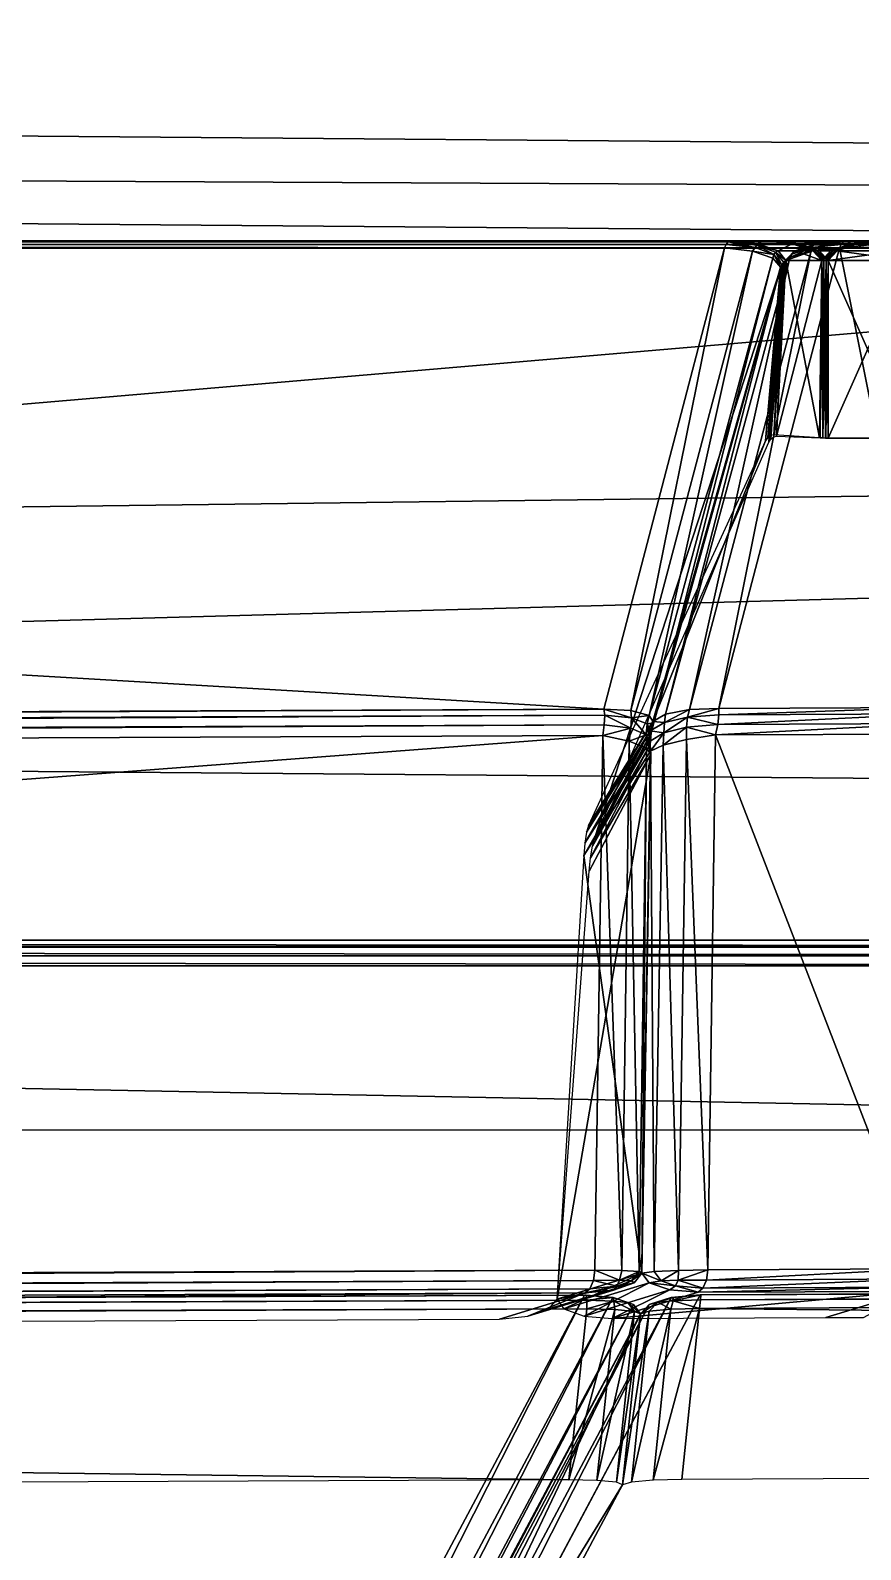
# Model space of a CAD drawing. Extents: x -683 to 86, y -225 to -3.
# Drawn here: x -194.88 to -186.35, y -26.18 to -10.56 of the extents above; entities that cross this region are included whole.
import ezdxf

# ---------------------------------------------------------------- set-up
doc = ezdxf.new("R2010")
doc.units = 0
doc.header["$MEASUREMENT"] = 0
doc.layers.get('0').update_dxf_attribs({"linetype": 'CONTINUOUS'})

msp = doc.modelspace()

# ---------------------------------------------------------------- linework, layer by layer
at = {"color": 253, "true_color": 0x8f95b4}
for points in [[(-55.388, -12.787, 1.296), (-316.626, -19.987, 6.479), (-327.253, -10.555, 6.693)], [(-55.388, -12.787, 1.296), (-327.253, -10.555, 6.693), (-326.92, -11.459, 4.474)], [(-55.388, -12.787, 1.296), (-326.92, -11.459, 4.474), (-55.58, -13.686, -0.913)], [(-55.58, -13.686, -0.913), (-326.92, -11.459, 4.474), (-325.08, -17.108, -7.264)], [(-55.388, -12.787, 1.296), (-65.294, -19.987, 1.412), (-316.626, -19.987, 6.479)], [(-55.58, -13.686, -0.913), (-325.08, -17.108, -7.264), (-56.735, -19.311, -12.591)]]:
    msp.add_3dface(points, dxfattribs=at)
for points in [[(-269.568, -12.79, 88.306), (-187.744, -12.79, 84.609), (-187.727, -12.756, 84.492)], [(-269.568, -12.79, 88.306), (-187.727, -12.756, 84.492), (-269.566, -12.756, 88.19)], [(-269.566, -12.729, 88.053), (-187.694, -12.72, 84.234), (-269.566, -12.72, 87.933)], [(-269.566, -12.756, 88.19), (-187.709, -12.73, 84.355), (-269.566, -12.729, 88.053)], [(-269.566, -12.756, 88.19), (-187.727, -12.756, 84.492), (-187.709, -12.73, 84.355)], [(-269.359, -12.72, 85.903), (-187.341, -12.72, 82.276), (-187.318, -12.72, 82.147)], [(-269.346, -12.72, 85.774), (-187.318, -12.72, 82.147), (-187.295, -12.72, 82.018)], [(-269.346, -12.72, 85.774), (-187.295, -12.72, 82.018), (-269.333, -12.72, 85.645)], [(-269.333, -12.72, 85.645), (-187.295, -12.72, 82.018), (-187.271, -12.72, 81.888)], [(-269.333, -12.72, 85.645), (-187.271, -12.72, 81.888), (-269.32, -12.72, 85.516)], [(-268.849, -12.72, 80.881), (-186.463, -12.72, 77.403), (-186.44, -12.72, 77.274)], [(-268.849, -12.72, 80.881), (-186.44, -12.72, 77.274), (-268.836, -12.72, 80.753)], [(-268.836, -12.72, 80.753), (-186.44, -12.72, 77.274), (-186.416, -12.72, 77.145)], [(-268.836, -12.72, 80.753), (-186.416, -12.72, 77.145), (-268.823, -12.72, 80.624)], [(-268.823, -12.72, 80.624), (-186.416, -12.72, 77.145), (-186.393, -12.72, 77.016)], [(-268.823, -12.72, 80.624), (-186.393, -12.72, 77.016), (-268.81, -12.72, 80.495)], [(-176.209, -12.731, 20.516), (-262.885, -12.731, 22.263), (-262.903, -12.72, 22.382)], [(-176.209, -12.731, 20.516), (-262.903, -12.72, 22.382), (-176.23, -12.72, 20.635)], [(-176.185, -12.759, 20.381), (-262.865, -12.758, 22.127), (-262.885, -12.731, 22.263)], [(-176.185, -12.759, 20.381), (-262.885, -12.731, 22.263), (-176.209, -12.731, 20.516)], [(-176.163, -12.796, 20.266), (-262.846, -12.796, 22.014), (-262.865, -12.758, 22.127)], [(-176.163, -12.796, 20.266), (-262.865, -12.758, 22.127), (-176.185, -12.759, 20.381)], [(-188.708, -17.549, 96.855), (-187.744, -12.79, 84.609), (-188.988, -17.534, 96.911)], [(-188.708, -17.549, 96.855), (-187.457, -12.825, 84.603), (-187.744, -12.79, 84.609)], [(-187.744, -12.79, 84.609), (-187.43, -12.789, 84.473), (-187.727, -12.756, 84.492)], [(-187.744, -12.79, 84.609), (-187.457, -12.825, 84.603), (-187.43, -12.789, 84.473)], [(-187.709, -12.73, 84.355), (-187.727, -12.756, 84.492), (-187.43, -12.789, 84.473)], [(-187.694, -12.72, 84.234), (-187.709, -12.73, 84.355), (-187.412, -12.763, 84.343)], [(-187.709, -12.73, 84.355), (-187.43, -12.789, 84.473), (-187.412, -12.763, 84.343)], [(-187.694, -12.72, 84.234), (-187.412, -12.763, 84.343), (-187.405, -12.75, 84.218)], [(-187.405, -12.75, 84.218), (-187.341, -12.72, 82.276), (-187.694, -12.72, 84.234)], [(-187.457, -12.825, 84.603), (-187.238, -12.86, 84.454), (-187.43, -12.789, 84.473)], [(-187.412, -12.763, 84.343), (-187.43, -12.789, 84.473), (-187.238, -12.86, 84.454)], [(-187.195, -12.823, 84.198), (-187.405, -12.75, 84.218), (-187.412, -12.763, 84.343)], [(-187.195, -12.823, 84.198), (-187.412, -12.763, 84.343), (-187.22, -12.835, 84.324)], [(-187.412, -12.763, 84.343), (-187.238, -12.86, 84.454), (-187.22, -12.835, 84.324)], [(-187.405, -12.75, 84.218), (-187.051, -12.75, 82.268), (-187.341, -12.72, 82.276)], [(-187.195, -12.823, 84.198), (-187.051, -12.75, 82.268), (-187.405, -12.75, 84.218)], [(-187.341, -12.72, 82.276), (-187.051, -12.75, 82.268), (-187.016, -12.752, 82.135)], [(-187.341, -12.72, 82.276), (-187.016, -12.752, 82.135), (-187.318, -12.72, 82.147)], [(-187.295, -12.72, 82.018), (-187.318, -12.72, 82.147), (-187.016, -12.752, 82.135)], [(-187.271, -12.72, 81.888), (-187.295, -12.72, 82.018), (-186.992, -12.752, 82.007)], [(-187.295, -12.72, 82.018), (-187.016, -12.752, 82.135), (-186.992, -12.752, 82.007)], [(-187.271, -12.72, 81.888), (-186.992, -12.752, 82.007), (-186.981, -12.75, 81.883)], [(-186.981, -12.75, 81.883), (-186.463, -12.72, 77.403), (-187.271, -12.72, 81.888)], [(-187.195, -12.823, 84.198), (-186.836, -12.823, 82.258), (-187.051, -12.75, 82.268)], [(-187.074, -12.892, 84.559), (-186.855, -12.82, 84.563), (-186.849, -12.787, 84.441)], [(-187.074, -12.892, 84.559), (-186.849, -12.787, 84.441), (-187.053, -12.858, 84.436)], [(-187.053, -12.858, 84.436), (-186.849, -12.787, 84.441), (-186.83, -12.763, 84.31)], [(-187.053, -12.858, 84.436), (-186.83, -12.763, 84.31), (-187.035, -12.834, 84.305)], [(-187.051, -12.75, 82.268), (-186.836, -12.823, 82.258), (-186.817, -12.819, 82.126)], [(-187.051, -12.75, 82.268), (-186.817, -12.819, 82.126), (-187.016, -12.752, 82.135)], [(-186.797, -12.75, 84.175), (-187.018, -12.823, 84.171), (-187.035, -12.834, 84.305)], [(-186.797, -12.75, 84.175), (-187.035, -12.834, 84.305), (-186.83, -12.763, 84.31)], [(-186.797, -12.75, 84.175), (-186.657, -12.823, 82.237), (-187.018, -12.823, 84.171)], [(-186.817, -12.819, 82.126), (-186.992, -12.752, 82.007), (-187.016, -12.752, 82.135)], [(-186.767, -12.823, 81.875), (-186.981, -12.75, 81.883), (-186.992, -12.752, 82.007)], [(-186.767, -12.823, 81.875), (-186.992, -12.752, 82.007), (-186.794, -12.819, 81.999)], [(-186.817, -12.819, 82.126), (-186.794, -12.819, 81.999), (-186.992, -12.752, 82.007)], [(-186.981, -12.75, 81.883), (-186.172, -12.75, 77.396), (-186.463, -12.72, 77.403)], [(-186.767, -12.823, 81.875), (-186.172, -12.75, 77.396), (-186.981, -12.75, 81.883)], [(-186.563, -12.79, 84.556), (-186.849, -12.787, 84.441), (-186.855, -12.82, 84.563)], [(-186.563, -12.79, 84.556), (-186.544, -12.756, 84.438), (-186.849, -12.787, 84.441)], [(-186.544, -12.756, 84.438), (-186.83, -12.763, 84.31), (-186.849, -12.787, 84.441)], [(-186.506, -12.72, 84.18), (-186.797, -12.75, 84.175), (-186.83, -12.763, 84.31)], [(-186.506, -12.72, 84.18), (-186.83, -12.763, 84.31), (-186.523, -12.73, 84.301)], [(-186.544, -12.756, 84.438), (-186.523, -12.73, 84.301), (-186.83, -12.763, 84.31)], [(-186.506, -12.72, 84.18), (-186.443, -12.75, 82.229), (-186.797, -12.75, 84.175)], [(-186.797, -12.75, 84.175), (-186.443, -12.75, 82.229), (-186.657, -12.823, 82.237)], [(-186.767, -12.823, 81.875), (-185.958, -12.823, 77.385), (-186.172, -12.75, 77.396)], [(-186.657, -12.823, 82.237), (-186.443, -12.75, 82.229), (-186.432, -12.752, 82.105)], [(-186.657, -12.823, 82.237), (-186.432, -12.752, 82.105), (-186.63, -12.819, 82.113)], [(-186.63, -12.819, 82.113), (-186.432, -12.752, 82.105), (-186.409, -12.752, 81.976)], [(-186.63, -12.819, 82.113), (-186.409, -12.752, 81.976), (-186.607, -12.819, 81.985)], [(-186.374, -12.75, 81.843), (-186.588, -12.823, 81.854), (-186.607, -12.819, 81.985)], [(-186.374, -12.75, 81.843), (-186.607, -12.819, 81.985), (-186.409, -12.752, 81.976)], [(-186.374, -12.75, 81.843), (-185.779, -12.823, 77.366), (-186.588, -12.823, 81.854)], [(-186.563, -12.79, 84.556), (-184.356, -12.79, 84.456), (-184.339, -12.755, 84.34)], [(-186.563, -12.79, 84.556), (-184.339, -12.755, 84.34), (-186.544, -12.756, 84.438)], [(-186.544, -12.756, 84.438), (-184.339, -12.755, 84.34), (-184.322, -12.73, 84.202)], [(-186.544, -12.756, 84.438), (-184.322, -12.73, 84.202), (-186.523, -12.73, 84.301)], [(-186.523, -12.73, 84.301), (-184.322, -12.73, 84.202), (-184.307, -12.72, 84.081)], [(-186.523, -12.73, 84.301), (-184.307, -12.72, 84.081), (-186.506, -12.72, 84.18)], [(-186.506, -12.72, 84.18), (-186.153, -12.72, 82.223), (-186.443, -12.75, 82.229)], [(-186.463, -12.72, 77.403), (-186.172, -12.75, 77.396), (-186.137, -12.752, 77.263)], [(-186.463, -12.72, 77.403), (-186.137, -12.752, 77.263), (-186.44, -12.72, 77.274)], [(-186.153, -12.72, 82.223), (-186.432, -12.752, 82.105), (-186.443, -12.75, 82.229)], [(-186.416, -12.72, 77.145), (-186.44, -12.72, 77.274), (-186.137, -12.752, 77.263)], [(-186.153, -12.72, 82.223), (-186.13, -12.72, 82.094), (-186.432, -12.752, 82.105)], [(-186.13, -12.72, 82.094), (-186.409, -12.752, 81.976), (-186.432, -12.752, 82.105)], [(-186.393, -12.72, 77.016), (-186.416, -12.72, 77.145), (-186.114, -12.752, 77.135)], [(-186.416, -12.72, 77.145), (-186.137, -12.752, 77.263), (-186.114, -12.752, 77.135)], [(-186.13, -12.72, 82.094), (-186.106, -12.72, 81.965), (-186.409, -12.752, 81.976)], [(-186.083, -12.72, 81.836), (-186.374, -12.75, 81.843), (-186.409, -12.752, 81.976)], [(-186.083, -12.72, 81.836), (-186.409, -12.752, 81.976), (-186.106, -12.72, 81.965)], [(-186.393, -12.72, 77.016), (-186.114, -12.752, 77.135), (-186.103, -12.75, 77.011)], [(-186.103, -12.75, 77.011), (-176.23, -12.72, 20.635), (-186.393, -12.72, 77.016)], [(-186.083, -12.72, 81.836), (-185.565, -12.75, 77.358), (-186.374, -12.75, 81.843)], [(-186.374, -12.75, 81.843), (-185.565, -12.75, 77.358), (-185.779, -12.823, 77.366)], [(-188.522, -17.601, 96.779), (-187.457, -12.825, 84.603), (-188.708, -17.549, 96.855)], [(-188.522, -17.601, 96.779), (-187.248, -12.898, 84.583), (-187.457, -12.825, 84.603)], [(-188.474, -17.676, 96.7), (-187.248, -12.898, 84.583), (-188.522, -17.601, 96.779)], [(-188.474, -17.676, 96.7), (-187.166, -12.995, 84.553), (-187.248, -12.898, 84.583)], [(-188.105, -17.538, 96.799), (-187.074, -12.892, 84.559), (-188.351, -17.587, 96.735)], [(-188.351, -17.587, 96.735), (-187.074, -12.892, 84.559), (-187.169, -12.991, 84.545)], [(-187.805, -17.529, 96.845), (-186.855, -12.82, 84.563), (-188.105, -17.538, 96.799)], [(-188.105, -17.538, 96.799), (-186.855, -12.82, 84.563), (-187.074, -12.892, 84.559)], [(-187.457, -12.825, 84.603), (-187.248, -12.898, 84.583), (-187.238, -12.86, 84.454)], [(-187.137, -12.944, 84.288), (-187.269, -14.72, 83.96), (-187.301, -14.743, 84.098)], [(-187.137, -12.944, 84.288), (-187.301, -14.743, 84.098), (-187.156, -12.969, 84.426)], [(-187.116, -12.923, 84.17), (-187.237, -14.714, 83.839), (-187.269, -14.72, 83.96)], [(-187.116, -12.923, 84.17), (-187.269, -14.72, 83.96), (-187.137, -12.944, 84.288)], [(-187.166, -12.995, 84.553), (-187.238, -12.86, 84.454), (-187.248, -12.898, 84.583)], [(-187.153, -12.972, 84.435), (-187.239, -14.734, 84.036), (-187.133, -12.946, 84.298)], [(-187.133, -12.946, 84.298), (-187.239, -14.734, 84.036), (-187.21, -14.727, 83.916)], [(-187.153, -12.972, 84.435), (-187.22, -12.835, 84.324), (-187.238, -12.86, 84.454)], [(-187.166, -12.995, 84.553), (-187.153, -12.972, 84.435), (-187.238, -12.86, 84.454)], [(-187.116, -12.923, 84.17), (-186.768, -14.745, 82.246), (-187.237, -14.714, 83.839)], [(-187.113, -12.923, 84.179), (-187.195, -12.823, 84.198), (-187.22, -12.835, 84.324)], [(-187.153, -12.972, 84.435), (-187.133, -12.946, 84.298), (-187.22, -12.835, 84.324)], [(-187.113, -12.923, 84.179), (-187.22, -12.835, 84.324), (-187.133, -12.946, 84.298)], [(-186.746, -12.923, 82.246), (-187.113, -12.923, 84.179), (-187.21, -14.727, 83.916)], [(-186.746, -12.923, 82.246), (-187.21, -14.727, 83.916), (-186.763, -14.747, 82.246)], [(-187.133, -12.946, 84.298), (-187.21, -14.727, 83.916), (-187.113, -12.923, 84.179)], [(-187.113, -12.923, 84.179), (-186.836, -12.823, 82.258), (-187.195, -12.823, 84.198)], [(-187.169, -12.991, 84.545), (-187.074, -12.892, 84.559), (-187.053, -12.858, 84.436)], [(-187.169, -12.991, 84.545), (-187.053, -12.858, 84.436), (-187.156, -12.969, 84.426)], [(-187.137, -12.944, 84.288), (-187.156, -12.969, 84.426), (-187.053, -12.858, 84.436)], [(-187.116, -12.923, 84.17), (-187.137, -12.944, 84.288), (-187.035, -12.834, 84.305)], [(-187.137, -12.944, 84.288), (-187.053, -12.858, 84.436), (-187.035, -12.834, 84.305)], [(-187.116, -12.923, 84.17), (-187.035, -12.834, 84.305), (-187.018, -12.823, 84.171)], [(-187.018, -12.823, 84.171), (-186.746, -12.923, 82.246), (-187.116, -12.923, 84.17)], [(-187.116, -12.923, 84.17), (-186.746, -12.923, 82.246), (-186.768, -14.745, 82.246)], [(-187.113, -12.923, 84.179), (-186.746, -12.923, 82.246), (-186.836, -12.823, 82.258)], [(-187.018, -12.823, 84.171), (-186.657, -12.823, 82.237), (-186.746, -12.923, 82.246)], [(-186.746, -12.923, 82.246), (-186.817, -12.819, 82.126), (-186.836, -12.823, 82.258)], [(-186.746, -12.923, 82.246), (-186.724, -12.923, 82.119), (-186.817, -12.819, 82.126)], [(-186.724, -12.923, 82.119), (-186.794, -12.819, 81.999), (-186.817, -12.819, 82.126)], [(-186.724, -12.923, 82.119), (-186.701, -12.923, 81.992), (-186.794, -12.819, 81.999)], [(-186.678, -12.923, 81.866), (-186.767, -12.823, 81.875), (-186.794, -12.819, 81.999)], [(-186.678, -12.923, 81.866), (-186.794, -12.819, 81.999), (-186.701, -12.923, 81.992)], [(-186.724, -12.923, 82.119), (-186.735, -14.747, 82.125), (-186.768, -14.745, 82.246)], [(-186.724, -12.923, 82.119), (-186.768, -14.745, 82.246), (-186.746, -12.923, 82.246)], [(-186.678, -12.923, 81.866), (-185.958, -12.823, 77.385), (-186.767, -12.823, 81.875)], [(-186.746, -12.923, 82.246), (-186.763, -14.747, 82.246), (-186.735, -14.747, 82.119)], [(-186.746, -12.923, 82.246), (-186.657, -12.823, 82.237), (-186.63, -12.819, 82.113)], [(-186.746, -12.923, 82.246), (-186.63, -12.819, 82.113), (-186.724, -12.923, 82.119)], [(-186.746, -12.923, 82.246), (-186.735, -14.747, 82.119), (-186.724, -12.923, 82.119)], [(-186.701, -12.923, 81.992), (-186.702, -14.748, 81.986), (-186.735, -14.747, 82.125)], [(-186.701, -12.923, 81.992), (-186.735, -14.747, 82.125), (-186.724, -12.923, 82.119)], [(-186.724, -12.923, 82.119), (-186.735, -14.747, 82.119), (-186.706, -14.748, 81.992)], [(-186.701, -12.923, 81.992), (-186.724, -12.923, 82.119), (-186.63, -12.819, 82.113)], [(-186.724, -12.923, 82.119), (-186.706, -14.748, 81.992), (-186.701, -12.923, 81.992)], [(-186.701, -12.923, 81.992), (-186.706, -14.748, 81.992), (-186.678, -14.749, 81.866)], [(-186.678, -12.923, 81.866), (-186.678, -14.749, 81.866), (-186.702, -14.748, 81.986)], [(-186.678, -12.923, 81.866), (-186.702, -14.748, 81.986), (-186.701, -12.923, 81.992)], [(-186.678, -12.923, 81.866), (-186.701, -12.923, 81.992), (-186.607, -12.819, 81.985)], [(-186.701, -12.923, 81.992), (-186.63, -12.819, 82.113), (-186.607, -12.819, 81.985)], [(-186.701, -12.923, 81.992), (-186.678, -14.749, 81.866), (-186.678, -12.923, 81.866)], [(-186.678, -12.923, 81.866), (-186.607, -12.819, 81.985), (-186.588, -12.823, 81.854)], [(-186.588, -12.823, 81.854), (-185.868, -12.923, 77.374), (-186.678, -12.923, 81.866)], [(-186.678, -12.923, 81.866), (-185.868, -12.923, 77.374), (-185.958, -12.823, 77.385)], [(-186.678, -12.923, 81.866), (-185.868, -12.923, 77.374), (-185.868, -14.749, 77.374)], [(-186.678, -12.923, 81.866), (-185.868, -14.749, 77.374), (-186.678, -14.749, 81.866)], [(-185.868, -12.923, 77.374), (-186.678, -12.923, 81.866), (-186.678, -14.749, 81.866)], [(-185.868, -12.923, 77.374), (-186.678, -14.749, 81.866), (-185.868, -14.749, 77.374)], [(-186.588, -12.823, 81.854), (-185.779, -12.823, 77.366), (-185.868, -12.923, 77.374)], [(-187.166, -12.995, 84.553), (-188.474, -17.676, 96.7), (-189.085, -18.875, 95.45)], [(-187.166, -12.995, 84.553), (-189.085, -18.875, 95.45), (-187.29, -14.791, 84.291)], [(-188.484, -17.663, 96.668), (-187.169, -12.991, 84.545), (-187.323, -14.775, 84.215)], [(-188.351, -17.587, 96.735), (-187.169, -12.991, 84.545), (-188.484, -17.663, 96.668)], [(-187.156, -12.969, 84.426), (-187.301, -14.743, 84.098), (-187.323, -14.775, 84.215)], [(-187.156, -12.969, 84.426), (-187.323, -14.775, 84.215), (-187.169, -12.991, 84.545)], [(-187.166, -12.995, 84.553), (-187.29, -14.791, 84.291), (-187.269, -14.758, 84.173)], [(-187.166, -12.995, 84.553), (-187.269, -14.758, 84.173), (-187.153, -12.972, 84.435)], [(-187.153, -12.972, 84.435), (-187.269, -14.758, 84.173), (-187.239, -14.734, 84.036)], [(-188.484, -17.663, 96.668), (-187.323, -14.775, 84.215), (-189.144, -18.731, 95.331)], [(-56.735, -19.311, -12.591), (-325.08, -17.108, -7.264), (-325.08, -211.232, -7.264)], [(-188.988, -17.534, 96.911), (-267.811, -17.862, 101.319), (-267.768, -17.924, 101.411)], [(-188.988, -17.534, 96.911), (-267.768, -17.924, 101.411), (-188.978, -17.598, 97.003)], [(-188.978, -17.598, 97.003), (-267.768, -17.924, 101.411), (-267.734, -18.025, 101.485)], [(-188.978, -17.598, 97.003), (-267.734, -18.025, 101.485), (-188.982, -17.697, 97.08)], [(-188.988, -17.534, 96.911), (-188.978, -17.598, 97.003), (-188.702, -17.626, 96.958)], [(-188.988, -17.534, 96.911), (-188.702, -17.626, 96.958), (-188.708, -17.549, 96.855)], [(-188.978, -17.598, 97.003), (-188.982, -17.697, 97.08), (-188.708, -17.731, 97.036)], [(-188.978, -17.598, 97.003), (-188.708, -17.731, 97.036), (-188.702, -17.626, 96.958)], [(-188.522, -17.601, 96.779), (-188.708, -17.549, 96.855), (-188.702, -17.626, 96.958)], [(-188.55, -17.798, 96.961), (-188.702, -17.626, 96.958), (-188.708, -17.731, 97.036)], [(-188.522, -17.601, 96.779), (-188.702, -17.626, 96.958), (-188.542, -17.686, 96.881)], [(-188.55, -17.798, 96.961), (-188.542, -17.686, 96.881), (-188.702, -17.626, 96.958)], [(-188.474, -17.676, 96.7), (-188.522, -17.601, 96.779), (-188.542, -17.686, 96.881)], [(-188.484, -17.663, 96.668), (-188.361, -17.672, 96.853), (-188.351, -17.587, 96.735)], [(-188.125, -17.617, 96.916), (-188.361, -17.672, 96.853), (-188.37, -17.78, 96.943)], [(-188.125, -17.617, 96.916), (-188.37, -17.78, 96.943), (-188.136, -17.721, 97)], [(-188.105, -17.538, 96.799), (-188.351, -17.587, 96.735), (-188.361, -17.672, 96.853)], [(-188.105, -17.538, 96.799), (-188.361, -17.672, 96.853), (-188.125, -17.617, 96.916)], [(-187.814, -17.692, 97.015), (-188.125, -17.617, 96.916), (-188.136, -17.721, 97)], [(-187.805, -17.529, 96.845), (-188.105, -17.538, 96.799), (-188.125, -17.617, 96.916)], [(-187.805, -17.529, 96.845), (-188.125, -17.617, 96.916), (-187.803, -17.593, 96.938)], [(-187.814, -17.692, 97.015), (-187.803, -17.593, 96.938), (-188.125, -17.617, 96.916)], [(-185.607, -17.584, 96.815), (-187.803, -17.593, 96.938), (-187.814, -17.692, 97.015)], [(-185.607, -17.584, 96.815), (-187.814, -17.692, 97.015), (-185.61, -17.682, 96.894)], [(-185.616, -17.52, 96.722), (-187.805, -17.529, 96.845), (-187.803, -17.593, 96.938)], [(-185.616, -17.52, 96.722), (-187.803, -17.593, 96.938), (-185.607, -17.584, 96.815)], [(-188.982, -17.697, 97.08), (-267.734, -18.025, 101.485), (-267.716, -18.133, 101.524)], [(-188.982, -17.697, 97.08), (-267.716, -18.133, 101.524), (-188.998, -17.805, 97.122)], [(-188.509, -17.759, 96.749), (-189.164, -18.801, 95.443), (-189.182, -18.915, 95.531)], [(-188.509, -17.759, 96.749), (-189.182, -18.915, 95.531), (-188.517, -17.869, 96.842)], [(-188.484, -17.663, 96.668), (-189.144, -18.731, 95.331), (-189.164, -18.801, 95.443)], [(-188.484, -17.663, 96.668), (-189.164, -18.801, 95.443), (-188.509, -17.759, 96.749)], [(-188.51, -17.899, 96.855), (-189.104, -18.946, 95.555), (-188.5, -17.779, 96.772)], [(-188.5, -17.779, 96.772), (-189.104, -18.946, 95.555), (-189.085, -18.875, 95.45)], [(-188.5, -17.779, 96.772), (-189.085, -18.875, 95.45), (-188.474, -17.676, 96.7)], [(-188.801, -23.309, 97.868), (-188.998, -17.805, 97.122), (-189.078, -23.306, 97.909)], [(-188.998, -17.805, 97.122), (-188.708, -17.731, 97.036), (-188.982, -17.697, 97.08)], [(-188.998, -17.805, 97.122), (-188.727, -17.864, 97.086), (-188.708, -17.731, 97.036)], [(-188.801, -23.309, 97.868), (-188.727, -17.864, 97.086), (-188.998, -17.805, 97.122)], [(-188.727, -17.864, 97.086), (-188.55, -17.798, 96.961), (-188.708, -17.731, 97.036)], [(-188.727, -17.864, 97.086), (-188.547, -17.935, 97.016), (-188.55, -17.798, 96.961)], [(-188.51, -17.899, 96.855), (-188.542, -17.686, 96.881), (-188.55, -17.798, 96.961)], [(-188.502, -18.002, 96.927), (-188.51, -17.899, 96.855), (-188.55, -17.798, 96.961)], [(-188.502, -18.002, 96.927), (-188.55, -17.798, 96.961), (-188.547, -17.935, 97.016)], [(-188.474, -17.676, 96.7), (-188.542, -17.686, 96.881), (-188.5, -17.779, 96.772)], [(-188.51, -17.899, 96.855), (-188.5, -17.779, 96.772), (-188.542, -17.686, 96.881)], [(-188.509, -17.759, 96.749), (-188.517, -17.869, 96.842), (-188.37, -17.78, 96.943)], [(-188.505, -17.966, 96.922), (-188.37, -17.78, 96.943), (-188.517, -17.869, 96.842)], [(-188.484, -17.663, 96.668), (-188.509, -17.759, 96.749), (-188.361, -17.672, 96.853)], [(-188.509, -17.759, 96.749), (-188.37, -17.78, 96.943), (-188.361, -17.672, 96.853)], [(-188.505, -17.966, 96.922), (-188.377, -17.907, 97.002), (-188.37, -17.78, 96.943)], [(-188.377, -17.907, 97.002), (-188.135, -17.847, 97.051), (-188.136, -17.721, 97)], [(-188.377, -17.907, 97.002), (-188.136, -17.721, 97), (-188.37, -17.78, 96.943)], [(-187.837, -17.8, 97.057), (-187.814, -17.692, 97.015), (-188.136, -17.721, 97)], [(-187.837, -17.8, 97.057), (-188.136, -17.721, 97), (-188.135, -17.847, 97.051)], [(-187.917, -23.302, 97.844), (-187.837, -17.8, 97.057), (-188.135, -17.847, 97.051)], [(-185.61, -17.682, 96.894), (-187.814, -17.692, 97.015), (-187.837, -17.8, 97.057)], [(-185.61, -17.682, 96.894), (-187.837, -17.8, 97.057), (-185.628, -17.791, 96.933)], [(-188.517, -17.869, 96.842), (-189.182, -18.915, 95.531), (-189.194, -19.042, 95.572)], [(-188.517, -17.869, 96.842), (-189.194, -19.042, 95.572), (-188.505, -17.966, 96.922)], [(-188.595, -23.334, 97.69), (-188.505, -17.966, 96.922), (-189.194, -19.042, 95.572)], [(-188.502, -18.002, 96.927), (-189.123, -19.066, 95.637), (-188.51, -17.899, 96.855)], [(-188.51, -17.899, 96.855), (-189.123, -19.066, 95.637), (-189.104, -18.946, 95.555)], [(-188.624, -23.319, 97.788), (-188.727, -17.864, 97.086), (-188.801, -23.309, 97.868)], [(-188.624, -23.319, 97.788), (-188.547, -17.935, 97.016), (-188.727, -17.864, 97.086)], [(-188.595, -23.334, 97.69), (-188.547, -17.935, 97.016), (-188.624, -23.319, 97.788)], [(-188.595, -23.334, 97.69), (-188.502, -18.002, 96.927), (-188.547, -17.935, 97.016)], [(-188.469, -23.319, 97.779), (-188.505, -17.966, 96.922), (-188.595, -23.334, 97.69)], [(-188.469, -23.319, 97.779), (-188.377, -17.907, 97.002), (-188.505, -17.966, 96.922)], [(-188.22, -23.307, 97.835), (-188.377, -17.907, 97.002), (-188.469, -23.319, 97.779)], [(-188.22, -23.307, 97.835), (-188.135, -17.847, 97.051), (-188.377, -17.907, 97.002)], [(-187.917, -23.302, 97.844), (-188.135, -17.847, 97.051), (-188.22, -23.307, 97.835)], [(-188.502, -18.002, 96.927), (-188.595, -23.334, 97.69), (-189.466, -23.602, 96.031)], [(-188.502, -18.002, 96.927), (-189.466, -23.602, 96.031), (-189.137, -19.203, 95.675)], [(-188.502, -18.002, 96.927), (-189.137, -19.203, 95.675), (-189.123, -19.066, 95.637)], [(-188.595, -23.334, 97.69), (-189.194, -19.042, 95.572), (-189.469, -23.602, 96.028)], [(-56.735, -19.311, -12.591), (-325.08, -211.232, -7.264), (-56.735, -209.029, -12.591)], [(-173.169, -19.974, 3.685), (-259.514, -19.976, 5.428), (-259.52, -19.911, 5.504)], [(-173.169, -19.974, 3.685), (-259.52, -19.911, 5.504), (-173.188, -19.911, 3.764)], [(-173.151, -20.071, 3.646), (-259.514, -19.976, 5.428), (-173.169, -19.974, 3.685)], [(-173.151, -20.071, 3.646), (-259.498, -20.071, 5.387), (-259.514, -19.976, 5.428)], [(-173.139, -20.175, 3.658), (-259.475, -20.175, 5.398), (-259.498, -20.071, 5.387)], [(-173.139, -20.175, 3.658), (-259.498, -20.071, 5.387), (-173.151, -20.071, 3.646)], [(-259.475, -20.175, 5.398), (-173.139, -20.175, 3.658), (-173.015, -21.866, 4.303)], [(-259.475, -20.175, 5.398), (-173.015, -21.866, 4.303), (-259.351, -21.866, 6.043)], [(-66.885, -23.053, 91.191), (-187.989, -23.557, 97.963), (-187.997, -23.558, 98.063)], [(-66.885, -23.053, 91.191), (-187.997, -23.558, 98.063), (-66.919, -23.054, 91.291)], [(-66.858, -23.194, 91.049), (-187.991, -23.608, 97.876), (-66.863, -23.104, 91.102)], [(-66.863, -23.104, 91.102), (-187.991, -23.608, 97.876), (-187.989, -23.557, 97.963)], [(-66.863, -23.104, 91.102), (-187.989, -23.557, 97.963), (-66.885, -23.053, 91.191)], [(-188.002, -23.698, 97.825), (-66.858, -23.194, 91.049), (-67.042, -24.952, 90.589)], [(-66.858, -23.194, 91.049), (-188.002, -23.698, 97.825), (-187.991, -23.608, 97.876)], [(-189.078, -23.306, 97.909), (-265.727, -23.625, 102.195), (-265.713, -23.729, 102.183)], [(-189.092, -23.411, 97.898), (-265.713, -23.729, 102.183), (-265.725, -23.811, 102.122)], [(-189.092, -23.411, 97.898), (-265.725, -23.811, 102.122), (-189.129, -23.495, 97.84)], [(-189.078, -23.306, 97.909), (-265.713, -23.729, 102.183), (-189.092, -23.411, 97.898)], [(-188.595, -23.334, 97.69), (-189.469, -23.602, 96.028), (-189.397, -23.703, 96.033)], [(-188.674, -23.435, 97.709), (-189.466, -23.602, 96.031), (-188.595, -23.334, 97.69)], [(-188.595, -23.334, 97.69), (-189.397, -23.703, 96.033), (-188.52, -23.434, 97.7)], [(-188.52, -23.434, 97.7), (-189.397, -23.703, 96.033), (-189.189, -23.776, 96.029)], [(-188.52, -23.434, 97.7), (-189.189, -23.776, 96.029), (-188.308, -23.507, 97.699)], [(-189.092, -23.411, 97.898), (-189.129, -23.495, 97.84), (-188.853, -23.469, 97.817)], [(-189.078, -23.306, 97.909), (-189.092, -23.411, 97.898), (-188.827, -23.409, 97.858)], [(-189.092, -23.411, 97.898), (-188.853, -23.469, 97.817), (-188.827, -23.409, 97.858)], [(-189.078, -23.306, 97.909), (-188.827, -23.409, 97.858), (-188.801, -23.309, 97.868)], [(-188.888, -23.509, 97.732), (-188.674, -23.435, 97.709), (-188.703, -23.416, 97.802)], [(-188.888, -23.509, 97.732), (-188.703, -23.416, 97.802), (-188.853, -23.469, 97.817)], [(-188.703, -23.416, 97.802), (-188.827, -23.409, 97.858), (-188.853, -23.469, 97.817)], [(-188.624, -23.319, 97.788), (-188.801, -23.309, 97.868), (-188.827, -23.409, 97.858)], [(-188.624, -23.319, 97.788), (-188.827, -23.409, 97.858), (-188.703, -23.416, 97.802)], [(-188.595, -23.334, 97.69), (-188.624, -23.319, 97.788), (-188.703, -23.416, 97.802)], [(-188.595, -23.334, 97.69), (-188.703, -23.416, 97.802), (-188.674, -23.435, 97.709)], [(-188.595, -23.334, 97.69), (-188.397, -23.415, 97.784), (-188.469, -23.319, 97.779)], [(-188.595, -23.334, 97.69), (-188.52, -23.434, 97.7), (-188.397, -23.415, 97.784)], [(-188.52, -23.434, 97.7), (-188.248, -23.466, 97.783), (-188.397, -23.415, 97.784)], [(-188.52, -23.434, 97.7), (-188.308, -23.507, 97.699), (-188.248, -23.466, 97.783)], [(-188.22, -23.307, 97.835), (-188.469, -23.319, 97.779), (-188.397, -23.415, 97.784)], [(-188.22, -23.307, 97.835), (-188.397, -23.415, 97.784), (-188.222, -23.407, 97.824)], [(-188.248, -23.466, 97.783), (-188.222, -23.407, 97.824), (-188.397, -23.415, 97.784)], [(-187.969, -23.491, 97.776), (-188.222, -23.407, 97.824), (-188.248, -23.466, 97.783)], [(-187.917, -23.302, 97.844), (-188.22, -23.307, 97.835), (-188.222, -23.407, 97.824)], [(-187.917, -23.302, 97.844), (-188.222, -23.407, 97.824), (-187.932, -23.406, 97.833)], [(-187.969, -23.491, 97.776), (-187.932, -23.406, 97.833), (-188.222, -23.407, 97.824)], [(-185.732, -23.395, 97.707), (-187.932, -23.406, 97.833), (-187.969, -23.491, 97.776)], [(-185.732, -23.395, 97.707), (-187.969, -23.491, 97.776), (-185.767, -23.481, 97.652)], [(-185.72, -23.292, 97.721), (-187.917, -23.302, 97.844), (-187.932, -23.406, 97.833)], [(-185.72, -23.292, 97.721), (-187.932, -23.406, 97.833), (-185.732, -23.395, 97.707)], [(-189.16, -23.613, 97.941), (-291.324, -23.986, 103.742), (-189.168, -23.562, 98.029)], [(-189.168, -23.562, 98.029), (-291.324, -23.986, 103.742), (-291.301, -23.988, 103.84)], [(-189.168, -23.562, 98.029), (-291.301, -23.988, 103.84), (-189.184, -23.563, 98.129)], [(-189.178, -23.537, 97.752), (-265.754, -23.856, 102.034), (-266.637, -24.125, 100.363)], [(-189.178, -23.537, 97.752), (-266.637, -24.125, 100.363), (-190.061, -23.807, 96.08)], [(-189.129, -23.495, 97.84), (-265.725, -23.811, 102.122), (-265.754, -23.856, 102.034)], [(-189.129, -23.495, 97.84), (-265.754, -23.856, 102.034), (-189.178, -23.537, 97.752)], [(-194.881, -34.812, 136.155), (-189.184, -23.563, 98.129), (-195.157, -34.77, 136.118)], [(-194.881, -34.812, 136.155), (-188.893, -23.587, 98.105), (-189.184, -23.563, 98.129)], [(-194.678, -34.897, 136.171), (-188.893, -23.587, 98.105), (-194.881, -34.812, 136.155)], [(-194.678, -34.897, 136.171), (-188.682, -23.658, 98.072), (-188.893, -23.587, 98.105)], [(-194.005, -34.832, 136.28), (-188.293, -23.585, 98.071), (-194.289, -34.844, 136.238)], [(-194.289, -34.844, 136.238), (-188.293, -23.585, 98.071), (-188.519, -23.657, 98.063)], [(-194.005, -34.832, 136.28), (-187.997, -23.558, 98.063), (-188.293, -23.585, 98.071)], [(-189.178, -23.537, 97.752), (-190.061, -23.807, 96.08), (-189.769, -23.778, 96.062)], [(-189.178, -23.537, 97.752), (-189.769, -23.778, 96.062), (-188.888, -23.509, 97.732)], [(-188.888, -23.509, 97.732), (-189.769, -23.778, 96.062), (-189.551, -23.703, 96.044)], [(-188.888, -23.509, 97.732), (-189.551, -23.703, 96.044), (-188.674, -23.435, 97.709)], [(-188.674, -23.435, 97.709), (-189.551, -23.703, 96.044), (-189.466, -23.602, 96.031)], [(-188.308, -23.507, 97.699), (-189.189, -23.776, 96.029), (-188.901, -23.802, 96.015)], [(-189.184, -23.563, 98.129), (-188.89, -23.586, 98.009), (-189.168, -23.562, 98.029)], [(-189.184, -23.563, 98.129), (-188.893, -23.587, 98.105), (-188.89, -23.586, 98.009)], [(-189.178, -23.537, 97.752), (-188.888, -23.509, 97.732), (-188.853, -23.469, 97.817)], [(-189.178, -23.537, 97.752), (-188.853, -23.469, 97.817), (-189.129, -23.495, 97.84)], [(-189.16, -23.613, 97.941), (-189.168, -23.562, 98.029), (-188.89, -23.586, 98.009)], [(-189.16, -23.613, 97.941), (-188.89, -23.586, 98.009), (-188.884, -23.623, 97.947)], [(-188.308, -23.507, 97.699), (-188.901, -23.802, 96.015), (-188.018, -23.532, 97.687)], [(-185.821, -23.523, 97.564), (-188.018, -23.532, 97.687), (-188.901, -23.802, 96.015)], [(-185.821, -23.523, 97.564), (-188.901, -23.802, 96.015), (-186.704, -23.793, 95.892)], [(-188.893, -23.587, 98.105), (-188.741, -23.636, 97.986), (-188.89, -23.586, 98.009)], [(-188.893, -23.587, 98.105), (-188.682, -23.658, 98.072), (-188.741, -23.636, 97.986)], [(-188.884, -23.623, 97.947), (-188.89, -23.586, 98.009), (-188.741, -23.636, 97.986)], [(-188.519, -23.657, 98.063), (-188.293, -23.585, 98.071), (-188.274, -23.584, 97.975)], [(-188.519, -23.657, 98.063), (-188.274, -23.584, 97.975), (-188.432, -23.635, 97.969)], [(-188.275, -23.62, 97.913), (-188.432, -23.635, 97.969), (-188.274, -23.584, 97.975)], [(-188.018, -23.532, 97.687), (-188.248, -23.466, 97.783), (-188.308, -23.507, 97.699)], [(-187.997, -23.558, 98.063), (-188.274, -23.584, 97.975), (-188.293, -23.585, 98.071)], [(-187.989, -23.557, 97.963), (-187.991, -23.608, 97.876), (-188.275, -23.62, 97.913)], [(-187.989, -23.557, 97.963), (-188.275, -23.62, 97.913), (-188.274, -23.584, 97.975)], [(-187.997, -23.558, 98.063), (-187.989, -23.557, 97.963), (-188.274, -23.584, 97.975)], [(-188.018, -23.532, 97.687), (-187.969, -23.491, 97.776), (-188.248, -23.466, 97.783)], [(-185.767, -23.481, 97.652), (-187.969, -23.491, 97.776), (-188.018, -23.532, 97.687)], [(-185.767, -23.481, 97.652), (-188.018, -23.532, 97.687), (-185.821, -23.523, 97.564)], [(-185.821, -23.523, 97.564), (-186.704, -23.793, 95.892), (-186.317, -23.791, 95.871)], [(-291.363, -24.128, 103.605), (-189.161, -23.703, 97.89), (-189.345, -25.461, 97.429)], [(-189.161, -23.703, 97.89), (-291.363, -24.128, 103.605), (-291.347, -24.038, 103.656)], [(-189.161, -23.703, 97.89), (-291.347, -24.038, 103.656), (-189.16, -23.613, 97.941)], [(-189.16, -23.613, 97.941), (-291.347, -24.038, 103.656), (-291.324, -23.986, 103.742)], [(-194.604, -35.001, 136.162), (-188.682, -23.658, 98.072), (-194.678, -34.897, 136.171)], [(-194.604, -35.001, 136.162), (-188.61, -23.754, 98.04), (-188.682, -23.658, 98.072)], [(-194.289, -34.844, 136.238), (-188.519, -23.657, 98.063), (-194.508, -34.906, 136.195)], [(-194.508, -34.906, 136.195), (-188.519, -23.657, 98.063), (-188.61, -23.754, 98.04)], [(-188.873, -23.709, 97.897), (-189.345, -25.461, 97.429), (-189.161, -23.703, 97.89)], [(-188.873, -23.709, 97.897), (-189.059, -25.467, 97.438), (-189.345, -25.461, 97.429)], [(-189.161, -23.703, 97.89), (-189.16, -23.613, 97.941), (-188.884, -23.623, 97.947)], [(-189.161, -23.703, 97.89), (-188.884, -23.623, 97.947), (-188.873, -23.709, 97.897)], [(-188.671, -23.728, 97.952), (-189.059, -25.467, 97.438), (-188.873, -23.709, 97.897)], [(-188.671, -23.728, 97.952), (-188.858, -25.486, 97.493), (-189.059, -25.467, 97.438)], [(-188.671, -23.728, 97.952), (-188.873, -23.709, 97.897), (-188.884, -23.623, 97.947)], [(-188.671, -23.728, 97.952), (-188.884, -23.623, 97.947), (-188.741, -23.636, 97.986)], [(-188.61, -23.754, 98.04), (-188.858, -25.486, 97.493), (-188.671, -23.728, 97.952)], [(-188.521, -23.727, 97.944), (-188.702, -25.485, 97.484), (-188.794, -25.512, 97.58)], [(-188.521, -23.727, 97.944), (-188.794, -25.512, 97.58), (-188.61, -23.754, 98.04)], [(-188.61, -23.754, 98.04), (-188.671, -23.728, 97.952), (-188.741, -23.636, 97.986)], [(-188.61, -23.754, 98.04), (-188.741, -23.636, 97.986), (-188.682, -23.658, 98.072)], [(-188.298, -23.706, 97.865), (-188.479, -25.464, 97.405), (-188.702, -25.485, 97.484)], [(-188.298, -23.706, 97.865), (-188.702, -25.485, 97.484), (-188.521, -23.727, 97.944)], [(-188.61, -23.754, 98.04), (-188.519, -23.657, 98.063), (-188.432, -23.635, 97.969)], [(-188.61, -23.754, 98.04), (-188.432, -23.635, 97.969), (-188.521, -23.727, 97.944)], [(-188.298, -23.706, 97.865), (-188.521, -23.727, 97.944), (-188.432, -23.635, 97.969)], [(-188.002, -23.698, 97.825), (-188.186, -25.456, 97.365), (-188.479, -25.464, 97.405)], [(-188.002, -23.698, 97.825), (-188.479, -25.464, 97.405), (-188.298, -23.706, 97.865)], [(-188.298, -23.706, 97.865), (-188.432, -23.635, 97.969), (-188.275, -23.62, 97.913)], [(-188.002, -23.698, 97.825), (-188.298, -23.706, 97.865), (-188.275, -23.62, 97.913)], [(-188.002, -23.698, 97.825), (-188.275, -23.62, 97.913), (-187.991, -23.608, 97.876)], [(-188.002, -23.698, 97.825), (-67.042, -24.952, 90.589), (-188.186, -25.456, 97.365)], [(-188.61, -23.754, 98.04), (-194.604, -35.001, 136.162), (-194.788, -36.758, 135.702)], [(-188.61, -23.754, 98.04), (-194.788, -36.758, 135.702), (-188.794, -25.512, 97.58)], [(-194.604, -35.001, 136.162), (-188.61, -23.754, 98.04), (-188.794, -25.512, 97.58)], [(-194.508, -34.906, 136.195), (-188.61, -23.754, 98.04), (-194.604, -35.001, 136.162)], [(-188.61, -23.754, 98.04), (-188.794, -25.512, 97.58), (-188.858, -25.486, 97.493)], [(-291.363, -24.128, 103.605), (-189.345, -25.461, 97.429), (-291.547, -25.886, 103.145)], [(-194.604, -35.001, 136.162), (-188.794, -25.512, 97.58), (-194.788, -36.758, 135.702)]]:
    msp.add_3dface(points)
at = {"color": 252}
for points in [[(-188.988, -17.534, 96.911), (-187.744, -12.79, 84.609), (-269.568, -12.79, 88.306)], [(-188.988, -17.534, 96.911), (-269.568, -12.79, 88.306), (-267.811, -17.862, 101.319)], [(-269.359, -12.72, 85.903), (-269.566, -12.72, 87.933), (-187.694, -12.72, 84.234)], [(-269.359, -12.72, 85.903), (-187.694, -12.72, 84.234), (-187.341, -12.72, 82.276)], [(-268.849, -12.72, 80.881), (-269.32, -12.72, 85.516), (-187.271, -12.72, 81.888)], [(-268.849, -12.72, 80.881), (-187.271, -12.72, 81.888), (-186.463, -12.72, 77.403)], [(-262.903, -12.72, 22.382), (-268.81, -12.72, 80.495), (-186.393, -12.72, 77.016)], [(-262.903, -12.72, 22.382), (-186.393, -12.72, 77.016), (-176.23, -12.72, 20.635)], [(-259.52, -19.911, 5.504), (-262.846, -12.796, 22.014), (-176.163, -12.796, 20.266)], [(-259.52, -19.911, 5.504), (-176.163, -12.796, 20.266), (-173.188, -19.911, 3.764)], [(-185.616, -17.52, 96.722), (-186.563, -12.79, 84.556), (-187.805, -17.529, 96.845)], [(-187.805, -17.529, 96.845), (-186.563, -12.79, 84.556), (-186.855, -12.82, 84.563)], [(-185.616, -17.52, 96.722), (-184.356, -12.79, 84.456), (-186.563, -12.79, 84.556)], [(-186.153, -12.72, 82.223), (-186.506, -12.72, 84.18), (-184.307, -12.72, 84.081)], [(-265.727, -23.625, 102.195), (-188.998, -17.805, 97.122), (-267.716, -18.133, 101.524)], [(-265.727, -23.625, 102.195), (-189.078, -23.306, 97.909), (-188.998, -17.805, 97.122)], [(-187.837, -17.8, 97.057), (-187.917, -23.302, 97.844), (-185.72, -23.292, 97.721)], [(-187.837, -17.8, 97.057), (-185.72, -23.292, 97.721), (-185.628, -17.791, 96.933)]]:
    msp.add_3dface(points, dxfattribs=at)
at = {"color": 8, "true_color": 0x6e7988}
for points in [[(-269.566, -12.729, 88.053), (-187.709, -12.73, 84.355), (-187.694, -12.72, 84.234)], [(-269.359, -12.72, 85.903), (-187.318, -12.72, 82.147), (-269.346, -12.72, 85.774)]]:
    msp.add_3dface(points, dxfattribs=at)
at = {"color": 250}
for points in [[(-66.919, -23.054, 91.291), (-187.997, -23.558, 98.063), (-194.005, -34.832, 136.28)], [(-66.919, -23.054, 91.291), (-194.005, -34.832, 136.28), (-165.092, -36.398, 140.339)], [(-195.157, -34.77, 136.118), (-189.184, -23.563, 98.129), (-291.301, -23.988, 103.84)]]:
    msp.add_3dface(points, dxfattribs=at)

doc.saveas('drawing.dxf')
